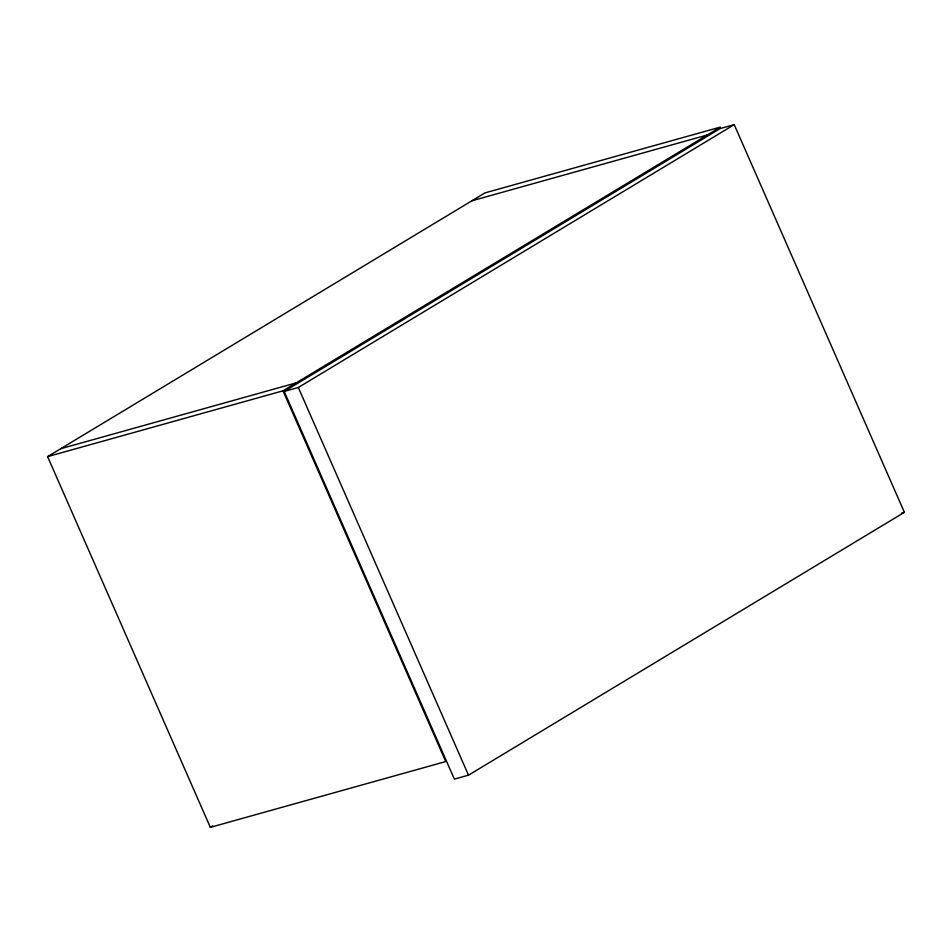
<?xml version="1.0" encoding="UTF-8"?>
<svg xmlns="http://www.w3.org/2000/svg" width="952" height="952" viewBox="0 0 952 952"><rect width="100%" height="100%" fill="white"/><g stroke="black" fill="none" stroke-linecap="round" stroke-linejoin="round"><path stroke-width="1.43" d="M47.6 456.627L484.961 192.899L720.366 127.104L283.006 390.82L47.6 456.627L210.332 827.347L445.738 761.552L283.006 390.82M284.196 391.439L720.093 128.591L734.218 124.652L904.4 512.319L468.503 775.166L454.378 779.117L284.196 391.439L298.321 387.488L734.218 124.652M210.332 827.347L212.724 825.908M471.835 200.812L707.241 135.005M60.726 448.713L296.12 382.906M901.58 513.116L904.4 512.319M298.321 387.488L468.503 775.166"/></g></svg>
